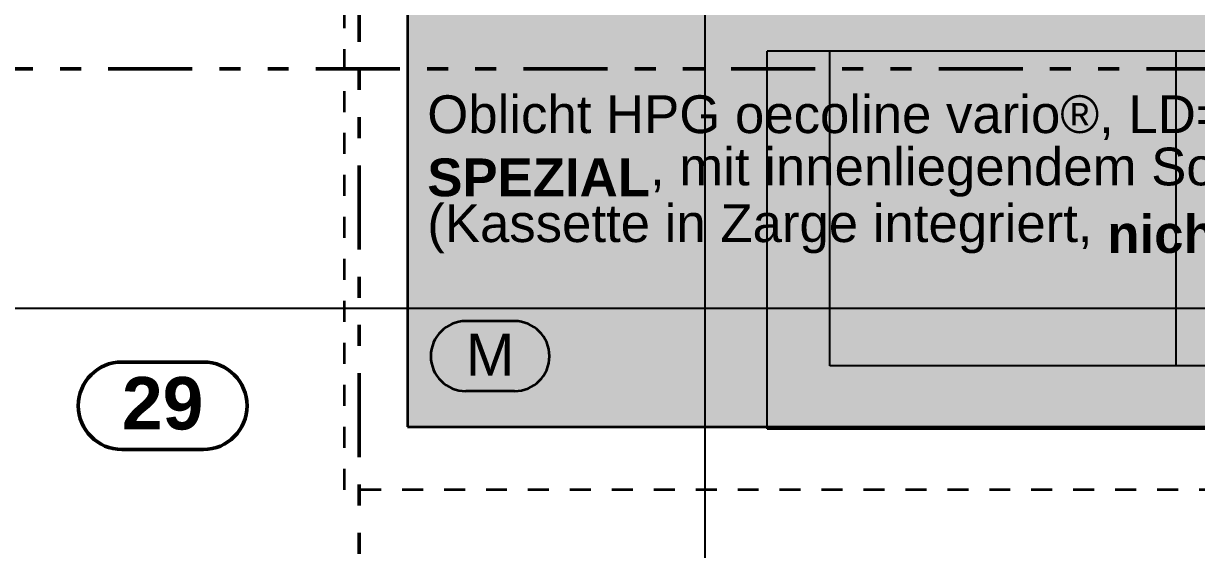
# Model space of a CAD drawing. Header units: centimetres. Extents: x 0.3 to 84.3, y 0.3 to 59.7.
# Drawn here: x 50.27 to 55.86, y 13.82 to 16.33 of the extents above; entities that cross this region are included whole.
import ezdxf

# ---------------------------------------------------------------- set-up
doc = ezdxf.new("R2010")
doc.units = ezdxf.units.CM
for name, pattern in [('AUSGEZOGEN', [0]), ('LINIE_17', [0.05, 0, -0.05]), ('LINIE_23', [0.79, 0.4, -0.13, 0, -0.13, 0, -0.13]), ('RAND', [44.45, 12.7, -6.35, 12.7, -6.35, 0, -6.35])]:
    doc.linetypes.add(name, pattern=pattern)
for name, color, linetype, lineweight in [('Bauachsen grob', 7, 'RAND', 25), ('Decke', 7, 'AUSGEZOGEN', 35), ('Text Werkplan Ausfuehrung', 7, 'AUSGEZOGEN', 50), ('Werkplan- Ausfuehrungsmasse', 7, 'AUSGEZOGEN', 25)]:
    doc.layers.add(name, color=color, linetype=linetype, lineweight=lineweight)
doc.layers.add('Elektro Text', color=7, linetype='AUSGEZOGEN', lineweight=35, true_color=0x656565)
doc.layers.add('Moebel', color=7, linetype='AUSGEZOGEN', lineweight=25, true_color=0xababab)
doc.styles.add('ARIAL', font='ARIAL.TTF')

msp = doc.modelspace()

# ---------------------------------------------------------------- hatches: boundary and pattern name
at = {"layer": 'Decke', "linetype": 'AUSGEZOGEN', "lineweight": 35, "true_color": 0xedf5de}
msp.add_hatch(color=7, dxfattribs=at).paths.add_polyline_path([(52.1, 21.589), (52.1, 14.409), (59.275, 14.409), (59.275, 21.589)])

# ---------------------------------------------------------------- linework, layer by layer
at = {"layer": 'Bauachsen grob', "color": 32, "linetype": 'LINIE_23', "lineweight": 50, "true_color": 0xc36e14}
for p, q in [((51.87, 1.394), (51.87, 57.974)), ((21.964, 16.114), (72.416, 16.114))]:
    msp.add_line(p, q, dxfattribs=at)
at = {"layer": 'Decke', "color": 92, "linetype": 'LINIE_17', "lineweight": 35, "true_color": 0x00c600}
for p, q in [((51.8, 14.109), (51.8, 21.889)), ((59.575, 14.109), (51.8, 14.109))]:
    msp.add_line(p, q, dxfattribs=at)
at = {"layer": 'Decke', "color": 92, "linetype": 'RAND', "lineweight": 35, "true_color": 0x00c600}
for p, q in [((52.1, 21.589), (52.1, 14.409)), ((52.1, 14.409), (59.275, 14.409))]:
    msp.add_line(p, q, dxfattribs=at)
at = {"layer": 'Elektro Text', "color": 40, "linetype": 'AUSGEZOGEN', "lineweight": 35}
for p, q in [((52.6111, 14.9123), (52.3783, 14.9123)), ((52.6111, 14.579), (52.3783, 14.579))]:
    msp.add_line(p, q, dxfattribs=at)
for centre, start, end in [((52.3783, 14.7457), 90, 270), ((52.6111, 14.7457), 270, 90)]:
    msp.add_arc(centre, 0.1667, start, end, dxfattribs=at)
at = {"layer": 'Moebel', "color": 253, "linetype": 'AUSGEZOGEN', "lineweight": 25, "true_color": 0xababab}
for p, q in [((58.855, 16.199), (53.815, 16.199)), ((53.815, 14.399), (53.815, 16.199)), ((54.115, 14.699), (54.115, 16.199)), ((55.765, 16.199), (55.765, 14.699)), ((58.855, 14.699), (54.115, 14.699)), ((53.815, 14.399), (59.215, 14.399))]:
    msp.add_line(p, q, dxfattribs=at)
at = {"layer": 'Text Werkplan Ausfuehrung', "color": 240, "linetype": 'AUSGEZOGEN', "lineweight": 50}
for p, q in [((51.1275, 14.7175), (50.7391, 14.7175)), ((51.1275, 14.3009), (50.7391, 14.3009))]:
    msp.add_line(p, q, dxfattribs=at)
for centre, start, end in [((50.7391, 14.5092), 90, 270), ((51.1275, 14.5092), 270, 90)]:
    msp.add_arc(centre, 0.2083, start, end, dxfattribs=at)
at = {"layer": 'Werkplan- Ausfuehrungsmasse', "color": 7, "linetype": 'AUSGEZOGEN', "lineweight": 25}
msp.add_line((49, 14.974), (62.37, 14.974), dxfattribs=at)
msp.add_lwpolyline([(53.52, 12.074), (53.52, 15.8461), (53.52, 15.8461), (53.52, 23.934)], dxfattribs=at)

# ---------------------------------------------------------------- texts
at = {"layer": 'Elektro Text', "color": 40, "linetype": 'AUSGEZOGEN', "lineweight": 35, "insert": (52.3783, 14.6523), "char_height": 0.2, "width": 0.1, "attachment_point": 7, "style": 'ARIAL'}
msp.add_mtext('M', dxfattribs=at)
at = {"layer": 'Text Werkplan Ausfuehrung', "color": 7, "linetype": 'AUSGEZOGEN', "lineweight": 35, "char_height": 0.18, "width": 0.09, "attachment_point": 7, "style": 'ARIAL'}
for s, insert in [('Oblicht\\~HPG\\~oecoline\\~vario®,\\~LD=357/357cm', (52.195, 15.775)), (',\\~mit\\~innenliegendem\\~Sonnenschutz\\~', (53.2568, 15.505)), ('\\fArial|i0|b1|c0|p0;SPEZIAL', (52.195, 15.505)), ('(Kassette\\~in\\~Zarge\\~integriert,\\~', (52.195, 15.235)), ('\\fArial|i0|b1|c0|p0;nicht\\~sichtbar', (55.4375, 15.235))]:
    msp.add_mtext(s, dxfattribs=dict(at, insert=insert))
at = {"layer": 'Text Werkplan Ausfuehrung', "color": 240, "linetype": 'AUSGEZOGEN', "lineweight": 50, "insert": (50.7391, 14.3925), "char_height": 0.25, "width": 0.125, "attachment_point": 7, "style": 'ARIAL'}
msp.add_mtext('\\fArial|i0|b1|c0|p0;29', dxfattribs=at)

doc.saveas('drawing.dxf')
